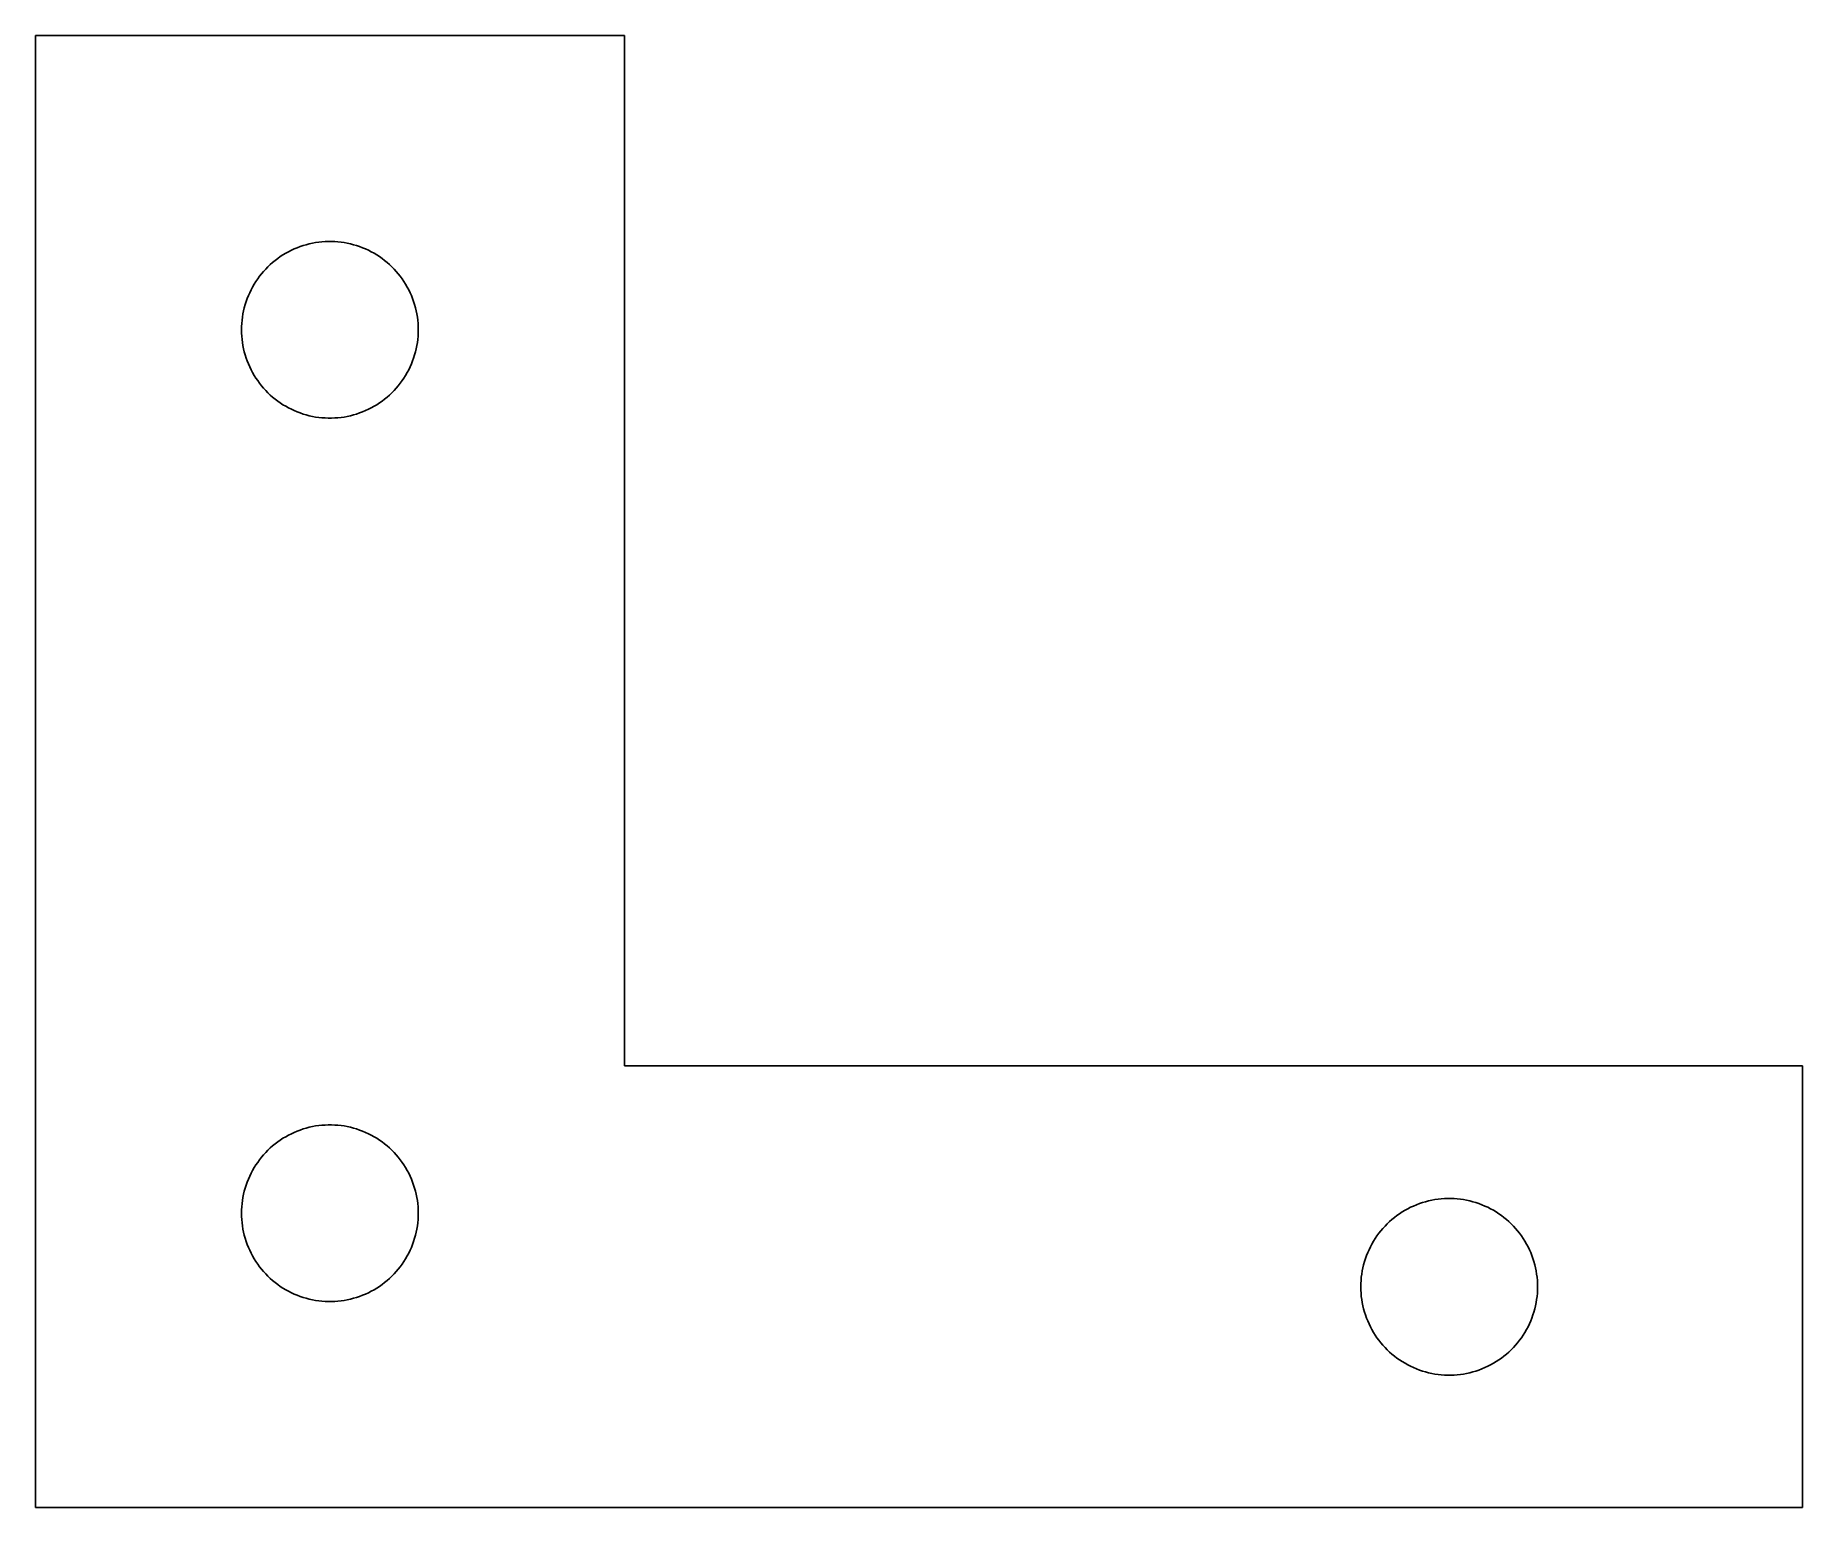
# Model space of a CAD drawing. Header units: metres. Extents: x 0.39 to 2.76, y 0.39 to 2.36.
import ezdxf

# ---------------------------------------------------------------- set-up
doc = ezdxf.new("R2010")
doc.units = ezdxf.units.M
doc.layers.add('CUT', color=7, linetype='Continuous')

msp = doc.modelspace()

# ---------------------------------------------------------------- linework, layer by layer
at = {"layer": 'CUT'}
for p, q in [((0.3937, 2.3622), (1.1811, 2.3622)), ((0.3937, 0.3937), (0.3937, 2.3622)), ((1.1811, 2.3622), (1.1811, 0.9843)), ((0.7437, 2.0782), (0.7477, 2.0797)), ((0.7517, 2.0811), (0.7477, 2.0797)), ((0.7517, 2.0811), (0.7558, 2.0823)), ((0.7599, 2.0834), (0.7558, 2.0823)), ((0.7599, 2.0834), (0.7641, 2.0843)), ((0.7683, 2.0851), (0.7641, 2.0843)), ((0.7683, 2.0851), (0.7725, 2.0857)), ((0.7768, 2.0861), (0.7725, 2.0857)), ((0.781, 2.0864), (0.7768, 2.0861)), ((0.781, 2.0864), (0.7853, 2.0866)), ((0.7895, 2.0866), (0.7853, 2.0866)), ((0.7895, 2.0866), (0.7938, 2.0864)), ((0.798, 2.0861), (0.7938, 2.0864)), ((0.798, 2.0861), (0.8023, 2.0857)), ((0.8065, 2.0851), (0.8023, 2.0857)), ((0.8065, 2.0851), (0.8107, 2.0843)), ((0.8107, 2.0843), (0.8149, 2.0834)), ((0.819, 2.0823), (0.8149, 2.0834)), ((0.819, 2.0823), (0.8231, 2.0811)), ((0.8231, 2.0811), (0.8271, 2.0797)), ((0.8311, 2.0782), (0.8271, 2.0797)), ((0.7077, 2.0557), (0.7046, 2.0528)), ((0.7109, 2.0585), (0.7077, 2.0557)), ((0.7142, 2.0612), (0.7109, 2.0585)), ((0.7142, 2.0612), (0.7176, 2.0638)), ((0.7211, 2.0663), (0.7176, 2.0638)), ((0.7247, 2.0686), (0.7211, 2.0663)), ((0.7247, 2.0686), (0.7283, 2.0708)), ((0.7283, 2.0708), (0.7321, 2.0729)), ((0.7321, 2.0729), (0.7359, 2.0748)), ((0.7398, 2.0766), (0.7359, 2.0748)), ((0.7437, 2.0782), (0.7398, 2.0766)), ((0.8351, 2.0766), (0.8311, 2.0782)), ((0.8351, 2.0766), (0.8389, 2.0748)), ((0.8427, 2.0729), (0.8389, 2.0748)), ((0.8427, 2.0729), (0.8465, 2.0708)), ((0.8501, 2.0686), (0.8465, 2.0708)), ((0.8501, 2.0686), (0.8537, 2.0663)), ((0.8537, 2.0663), (0.8572, 2.0638)), ((0.8572, 2.0638), (0.8606, 2.0612)), ((0.8606, 2.0612), (0.8639, 2.0585)), ((0.8639, 2.0585), (0.8671, 2.0557)), ((0.8702, 2.0528), (0.8671, 2.0557)), ((0.6885, 2.033), (0.6862, 2.0294)), ((0.6909, 2.0365), (0.6885, 2.033)), ((0.6934, 2.04), (0.6909, 2.0365)), ((0.696, 2.0433), (0.6934, 2.04)), ((0.696, 2.0433), (0.6988, 2.0466)), ((0.6988, 2.0466), (0.7017, 2.0497)), ((0.7017, 2.0497), (0.7046, 2.0528)), ((0.8702, 2.0528), (0.8731, 2.0497)), ((0.8731, 2.0497), (0.876, 2.0466)), ((0.8788, 2.0433), (0.876, 2.0466)), ((0.8814, 2.04), (0.8788, 2.0433)), ((0.8839, 2.0365), (0.8814, 2.04)), ((0.8839, 2.0365), (0.8863, 2.033)), ((0.8863, 2.033), (0.8886, 2.0294)), ((0.6755, 2.0062), (0.6769, 2.0102)), ((0.6785, 2.0142), (0.6769, 2.0102)), ((0.6785, 2.0142), (0.6802, 2.0181)), ((0.6802, 2.0181), (0.6821, 2.0219)), ((0.6841, 2.0257), (0.6821, 2.0219)), ((0.6841, 2.0257), (0.6862, 2.0294)), ((0.8907, 2.0257), (0.8886, 2.0294)), ((0.8927, 2.0219), (0.8907, 2.0257)), ((0.8946, 2.0181), (0.8927, 2.0219)), ((0.8946, 2.0181), (0.8963, 2.0142)), ((0.8963, 2.0142), (0.8979, 2.0102)), ((0.8993, 2.0062), (0.8979, 2.0102)), ((0.67, 1.9813), (0.6705, 1.9855)), ((0.6712, 1.9897), (0.6705, 1.9855)), ((0.6721, 1.9939), (0.6712, 1.9897)), ((0.673, 1.998), (0.6721, 1.9939)), ((0.6742, 2.0022), (0.673, 1.998)), ((0.6755, 2.0062), (0.6742, 2.0022)), ((0.8993, 2.0062), (0.9006, 2.0022)), ((0.9018, 1.998), (0.9006, 2.0022)), ((0.9018, 1.998), (0.9028, 1.9939)), ((0.9036, 1.9897), (0.9028, 1.9939)), ((0.9036, 1.9897), (0.9043, 1.9855)), ((0.9043, 1.9855), (0.9048, 1.9813)), ((0.6693, 1.9685), (0.6694, 1.9728)), ((0.6694, 1.9642), (0.6693, 1.9685)), ((0.6696, 1.977), (0.6694, 1.9728)), ((0.6694, 1.9642), (0.6696, 1.96)), ((0.6696, 1.977), (0.67, 1.9813)), ((0.9052, 1.977), (0.9048, 1.9813)), ((0.9054, 1.9728), (0.9052, 1.977)), ((0.9054, 1.9642), (0.9052, 1.96)), ((0.9054, 1.9728), (0.9055, 1.9685)), ((0.9054, 1.9642), (0.9055, 1.9685)), ((0.67, 1.9557), (0.6696, 1.96)), ((0.67, 1.9557), (0.6705, 1.9515)), ((0.6712, 1.9473), (0.6705, 1.9515)), ((0.6712, 1.9473), (0.6721, 1.9431)), ((0.673, 1.939), (0.6721, 1.9431)), ((0.6742, 1.9349), (0.673, 1.939)), ((0.9018, 1.939), (0.9006, 1.9349)), ((0.9018, 1.939), (0.9028, 1.9431)), ((0.9028, 1.9431), (0.9036, 1.9473)), ((0.9036, 1.9473), (0.9043, 1.9515)), ((0.9048, 1.9557), (0.9043, 1.9515)), ((0.9052, 1.96), (0.9048, 1.9557)), ((0.6755, 1.9308), (0.6742, 1.9349)), ((0.6769, 1.9268), (0.6755, 1.9308)), ((0.6769, 1.9268), (0.6785, 1.9228)), ((0.6785, 1.9228), (0.6802, 1.9189)), ((0.6821, 1.9151), (0.6802, 1.9189)), ((0.6841, 1.9113), (0.6821, 1.9151)), ((0.8927, 1.9151), (0.8907, 1.9113)), ((0.8946, 1.9189), (0.8927, 1.9151)), ((0.8946, 1.9189), (0.8963, 1.9228)), ((0.8963, 1.9228), (0.8979, 1.9268)), ((0.8993, 1.9308), (0.8979, 1.9268)), ((0.9006, 1.9349), (0.8993, 1.9308)), ((0.6841, 1.9113), (0.6862, 1.9076)), ((0.6862, 1.9076), (0.6885, 1.904)), ((0.6885, 1.904), (0.6909, 1.9005)), ((0.6909, 1.9005), (0.6934, 1.897)), ((0.696, 1.8937), (0.6934, 1.897)), ((0.696, 1.8937), (0.6988, 1.8904)), ((0.6988, 1.8904), (0.7017, 1.8873)), ((0.876, 1.8904), (0.8731, 1.8873)), ((0.8788, 1.8937), (0.876, 1.8904)), ((0.8814, 1.897), (0.8788, 1.8937)), ((0.8839, 1.9005), (0.8814, 1.897)), ((0.8863, 1.904), (0.8839, 1.9005)), ((0.8886, 1.9076), (0.8863, 1.904)), ((0.8907, 1.9113), (0.8886, 1.9076)), ((0.7017, 1.8873), (0.7046, 1.8842)), ((0.7046, 1.8842), (0.7077, 1.8813)), ((0.7077, 1.8813), (0.7109, 1.8785)), ((0.7142, 1.8758), (0.7109, 1.8785)), ((0.7176, 1.8732), (0.7142, 1.8758)), ((0.7211, 1.8707), (0.7176, 1.8732)), ((0.7247, 1.8684), (0.7211, 1.8707)), ((0.7247, 1.8684), (0.7283, 1.8662)), ((0.7321, 1.8642), (0.7283, 1.8662)), ((0.8427, 1.8642), (0.8465, 1.8662)), ((0.8465, 1.8662), (0.8501, 1.8684)), ((0.8501, 1.8684), (0.8537, 1.8707)), ((0.8537, 1.8707), (0.8572, 1.8732)), ((0.8606, 1.8758), (0.8572, 1.8732)), ((0.8639, 1.8785), (0.8606, 1.8758)), ((0.8639, 1.8785), (0.8671, 1.8813)), ((0.8702, 1.8842), (0.8671, 1.8813)), ((0.8702, 1.8842), (0.8731, 1.8873)), ((0.7321, 1.8642), (0.7359, 1.8622)), ((0.7398, 1.8604), (0.7359, 1.8622)), ((0.7437, 1.8588), (0.7398, 1.8604)), ((0.7477, 1.8573), (0.7437, 1.8588)), ((0.7517, 1.8559), (0.7477, 1.8573)), ((0.7517, 1.8559), (0.7558, 1.8547)), ((0.7599, 1.8536), (0.7558, 1.8547)), ((0.7599, 1.8536), (0.7641, 1.8527)), ((0.7683, 1.8519), (0.7641, 1.8527)), ((0.7725, 1.8513), (0.7683, 1.8519)), ((0.7725, 1.8513), (0.7768, 1.8509)), ((0.781, 1.8506), (0.7768, 1.8509)), ((0.7853, 1.8504), (0.781, 1.8506)), ((0.7853, 1.8504), (0.7895, 1.8504)), ((0.7938, 1.8506), (0.7895, 1.8504)), ((0.798, 1.8509), (0.7938, 1.8506)), ((0.8023, 1.8513), (0.798, 1.8509)), ((0.8065, 1.8519), (0.8023, 1.8513)), ((0.8065, 1.8519), (0.8107, 1.8527)), ((0.8107, 1.8527), (0.8149, 1.8536)), ((0.8149, 1.8536), (0.819, 1.8547)), ((0.8231, 1.8559), (0.819, 1.8547)), ((0.8271, 1.8573), (0.8231, 1.8559)), ((0.8311, 1.8588), (0.8271, 1.8573)), ((0.8351, 1.8604), (0.8311, 1.8588)), ((0.8351, 1.8604), (0.8389, 1.8622)), ((0.8389, 1.8622), (0.8427, 1.8642)), ((2.7559, 0.9843), (1.1811, 0.9843)), ((2.7559, 0.9843), (2.7559, 0.3937)), ((0.7437, 0.8971), (0.7477, 0.8986)), ((0.7517, 0.9), (0.7477, 0.8986)), ((0.7558, 0.9012), (0.7517, 0.9)), ((0.7558, 0.9012), (0.7599, 0.9023)), ((0.7641, 0.9032), (0.7599, 0.9023)), ((0.7641, 0.9032), (0.7683, 0.904)), ((0.7725, 0.9046), (0.7683, 0.904)), ((0.7768, 0.905), (0.7725, 0.9046)), ((0.7768, 0.905), (0.781, 0.9053)), ((0.7853, 0.9055), (0.781, 0.9053)), ((0.7895, 0.9055), (0.7853, 0.9055)), ((0.7938, 0.9053), (0.7895, 0.9055)), ((0.798, 0.905), (0.7938, 0.9053)), ((0.8023, 0.9046), (0.798, 0.905)), ((0.8065, 0.904), (0.8023, 0.9046)), ((0.8065, 0.904), (0.8107, 0.9032)), ((0.8107, 0.9032), (0.8149, 0.9023)), ((0.8149, 0.9023), (0.819, 0.9012)), ((0.819, 0.9012), (0.8231, 0.9)), ((0.8231, 0.9), (0.8271, 0.8986)), ((0.8271, 0.8986), (0.8311, 0.8971)), ((0.7077, 0.8746), (0.7046, 0.8717)), ((0.7077, 0.8746), (0.7109, 0.8774)), ((0.7109, 0.8774), (0.7142, 0.8801)), ((0.7176, 0.8827), (0.7142, 0.8801)), ((0.7211, 0.8852), (0.7176, 0.8827)), ((0.7211, 0.8852), (0.7247, 0.8875)), ((0.7283, 0.8897), (0.7247, 0.8875)), ((0.7321, 0.8918), (0.7283, 0.8897)), ((0.7321, 0.8918), (0.7359, 0.8937)), ((0.7359, 0.8937), (0.7398, 0.8955)), ((0.7437, 0.8971), (0.7398, 0.8955)), ((0.8311, 0.8971), (0.8351, 0.8955)), ((0.8389, 0.8937), (0.8351, 0.8955)), ((0.8389, 0.8937), (0.8427, 0.8918)), ((0.8465, 0.8897), (0.8427, 0.8918)), ((0.8465, 0.8897), (0.8501, 0.8875)), ((0.8501, 0.8875), (0.8537, 0.8852)), ((0.8572, 0.8827), (0.8537, 0.8852)), ((0.8572, 0.8827), (0.8606, 0.8801)), ((0.8606, 0.8801), (0.8639, 0.8774)), ((0.8639, 0.8774), (0.8671, 0.8746)), ((0.8702, 0.8717), (0.8671, 0.8746)), ((0.6885, 0.8519), (0.6862, 0.8483)), ((0.6885, 0.8519), (0.6909, 0.8554)), ((0.6909, 0.8554), (0.6934, 0.8589)), ((0.6934, 0.8589), (0.696, 0.8622)), ((0.6988, 0.8655), (0.696, 0.8622)), ((0.6988, 0.8655), (0.7017, 0.8686)), ((0.7017, 0.8686), (0.7046, 0.8717)), ((0.8702, 0.8717), (0.8731, 0.8686)), ((0.876, 0.8655), (0.8731, 0.8686)), ((0.8788, 0.8622), (0.876, 0.8655)), ((0.8788, 0.8622), (0.8814, 0.8589)), ((0.8839, 0.8554), (0.8814, 0.8589)), ((0.8839, 0.8554), (0.8863, 0.8519)), ((0.8863, 0.8519), (0.8886, 0.8483)), ((0.6755, 0.8251), (0.6769, 0.8291)), ((0.6785, 0.8331), (0.6769, 0.8291)), ((0.6785, 0.8331), (0.6802, 0.837)), ((0.6802, 0.837), (0.6821, 0.8408)), ((0.6841, 0.8446), (0.6821, 0.8408)), ((0.6841, 0.8446), (0.6862, 0.8483)), ((0.8907, 0.8446), (0.8886, 0.8483)), ((0.8907, 0.8446), (0.8927, 0.8408)), ((0.8927, 0.8408), (0.8946, 0.837)), ((0.8946, 0.837), (0.8963, 0.8331)), ((0.8979, 0.8291), (0.8963, 0.8331)), ((0.8979, 0.8291), (0.8993, 0.8251)), ((0.6705, 0.8044), (0.67, 0.8002)), ((0.6705, 0.8044), (0.6712, 0.8086)), ((0.6712, 0.8086), (0.6721, 0.8128)), ((0.673, 0.8169), (0.6721, 0.8128)), ((0.673, 0.8169), (0.6742, 0.821)), ((0.6755, 0.8251), (0.6742, 0.821)), ((0.8993, 0.8251), (0.9006, 0.821)), ((0.9018, 0.8169), (0.9006, 0.821)), ((0.9028, 0.8128), (0.9018, 0.8169)), ((0.9036, 0.8086), (0.9028, 0.8128)), ((0.9043, 0.8044), (0.9036, 0.8086)), ((0.9043, 0.8044), (0.9048, 0.8002)), ((2.2519, 0.8028), (2.256, 0.8038)), ((2.2602, 0.8048), (2.256, 0.8038)), ((2.2602, 0.8048), (2.2644, 0.8055)), ((2.2686, 0.8061), (2.2644, 0.8055)), ((2.2728, 0.8066), (2.2686, 0.8061)), ((2.2771, 0.8069), (2.2728, 0.8066)), ((2.2771, 0.8069), (2.2813, 0.8071)), ((2.2856, 0.8071), (2.2813, 0.8071)), ((2.2856, 0.8071), (2.2899, 0.8069)), ((2.2941, 0.8066), (2.2899, 0.8069)), ((2.2984, 0.8061), (2.2941, 0.8066)), ((2.3026, 0.8055), (2.2984, 0.8061)), ((2.3068, 0.8048), (2.3026, 0.8055)), ((2.3068, 0.8048), (2.3109, 0.8038)), ((2.3109, 0.8038), (2.3151, 0.8028)), ((0.6693, 0.7874), (0.6694, 0.7917)), ((0.6693, 0.7874), (0.6694, 0.7831)), ((0.6696, 0.7959), (0.6694, 0.7917)), ((0.6696, 0.7789), (0.6694, 0.7831)), ((0.6696, 0.7959), (0.67, 0.8002)), ((0.9052, 0.7959), (0.9048, 0.8002)), ((0.9054, 0.7917), (0.9052, 0.7959)), ((0.9054, 0.7831), (0.9052, 0.7789)), ((0.9055, 0.7874), (0.9054, 0.7917)), ((0.9054, 0.7831), (0.9055, 0.7874)), ((2.2103, 0.7817), (2.207, 0.779)), ((2.2103, 0.7817), (2.2137, 0.7843)), ((2.2137, 0.7843), (2.2172, 0.7867)), ((2.2172, 0.7867), (2.2208, 0.7891)), ((2.2244, 0.7913), (2.2208, 0.7891)), ((2.2244, 0.7913), (2.2281, 0.7933)), ((2.2319, 0.7953), (2.2281, 0.7933)), ((2.2358, 0.797), (2.2319, 0.7953)), ((2.2358, 0.797), (2.2397, 0.7987)), ((2.2437, 0.8002), (2.2397, 0.7987)), ((2.2478, 0.8016), (2.2437, 0.8002)), ((2.2519, 0.8028), (2.2478, 0.8016)), ((2.3192, 0.8016), (2.3151, 0.8028)), ((2.3192, 0.8016), (2.3232, 0.8002)), ((2.3272, 0.7987), (2.3232, 0.8002)), ((2.3272, 0.7987), (2.3311, 0.797)), ((2.3311, 0.797), (2.335, 0.7953)), ((2.335, 0.7953), (2.3388, 0.7933)), ((2.3425, 0.7913), (2.3388, 0.7933)), ((2.3462, 0.7891), (2.3425, 0.7913)), ((2.3497, 0.7867), (2.3462, 0.7891)), ((2.3532, 0.7843), (2.3497, 0.7867)), ((2.3566, 0.7817), (2.3532, 0.7843)), ((2.3599, 0.779), (2.3566, 0.7817)), ((0.67, 0.7746), (0.6696, 0.7789)), ((0.67, 0.7746), (0.6705, 0.7704)), ((0.6705, 0.7704), (0.6712, 0.7662)), ((0.6712, 0.7662), (0.6721, 0.762)), ((0.673, 0.7579), (0.6721, 0.762)), ((0.673, 0.7579), (0.6742, 0.7538)), ((0.9018, 0.7579), (0.9006, 0.7538)), ((0.9018, 0.7579), (0.9028, 0.762)), ((0.9028, 0.762), (0.9036, 0.7662)), ((0.9043, 0.7704), (0.9036, 0.7662)), ((0.9043, 0.7704), (0.9048, 0.7746)), ((0.9052, 0.7789), (0.9048, 0.7746)), ((2.1845, 0.7535), (2.1869, 0.757)), ((2.1894, 0.7605), (2.1869, 0.757)), ((2.1921, 0.7638), (2.1894, 0.7605)), ((2.1948, 0.7671), (2.1921, 0.7638)), ((2.1948, 0.7671), (2.1977, 0.7702)), ((2.2007, 0.7732), (2.1977, 0.7702)), ((2.2007, 0.7732), (2.2038, 0.7762)), ((2.2038, 0.7762), (2.207, 0.779)), ((2.3599, 0.779), (2.3631, 0.7762)), ((2.3631, 0.7762), (2.3662, 0.7732)), ((2.3692, 0.7702), (2.3662, 0.7732)), ((2.3692, 0.7702), (2.3721, 0.7671)), ((2.3748, 0.7638), (2.3721, 0.7671)), ((2.3775, 0.7605), (2.3748, 0.7638)), ((2.38, 0.757), (2.3775, 0.7605)), ((2.38, 0.757), (2.3824, 0.7535)), ((0.6755, 0.7497), (0.6742, 0.7538)), ((0.6769, 0.7457), (0.6755, 0.7497)), ((0.6769, 0.7457), (0.6785, 0.7417)), ((0.6785, 0.7417), (0.6802, 0.7378)), ((0.6821, 0.734), (0.6802, 0.7378)), ((0.6821, 0.734), (0.6841, 0.7302)), ((0.8927, 0.734), (0.8907, 0.7302)), ((0.8946, 0.7378), (0.8927, 0.734)), ((0.8946, 0.7378), (0.8963, 0.7417)), ((0.8979, 0.7457), (0.8963, 0.7417)), ((0.8993, 0.7497), (0.8979, 0.7457)), ((0.8993, 0.7497), (0.9006, 0.7538)), ((2.173, 0.7307), (2.1746, 0.7347)), ((2.1763, 0.7386), (2.1746, 0.7347)), ((2.1763, 0.7386), (2.1781, 0.7424)), ((2.1801, 0.7462), (2.1781, 0.7424)), ((2.1823, 0.7499), (2.1801, 0.7462)), ((2.1845, 0.7535), (2.1823, 0.7499)), ((2.3847, 0.7499), (2.3824, 0.7535)), ((2.3868, 0.7462), (2.3847, 0.7499)), ((2.3868, 0.7462), (2.3888, 0.7424)), ((2.3907, 0.7386), (2.3888, 0.7424)), ((2.3907, 0.7386), (2.3924, 0.7347)), ((2.394, 0.7307), (2.3924, 0.7347)), ((0.6841, 0.7302), (0.6862, 0.7265)), ((0.6885, 0.7229), (0.6862, 0.7265)), ((0.6909, 0.7194), (0.6885, 0.7229)), ((0.6909, 0.7194), (0.6934, 0.7159)), ((0.6934, 0.7159), (0.696, 0.7126)), ((0.6988, 0.7093), (0.696, 0.7126)), ((0.7017, 0.7062), (0.6988, 0.7093)), ((0.876, 0.7093), (0.8731, 0.7062)), ((0.8788, 0.7126), (0.876, 0.7093)), ((0.8814, 0.7159), (0.8788, 0.7126)), ((0.8839, 0.7194), (0.8814, 0.7159)), ((0.8839, 0.7194), (0.8863, 0.7229)), ((0.8863, 0.7229), (0.8886, 0.7265)), ((0.8907, 0.7302), (0.8886, 0.7265)), ((2.1673, 0.7102), (2.1666, 0.706)), ((2.1673, 0.7102), (2.1681, 0.7144)), ((2.1681, 0.7144), (2.1691, 0.7185)), ((2.1702, 0.7226), (2.1691, 0.7185)), ((2.1715, 0.7267), (2.1702, 0.7226)), ((2.173, 0.7307), (2.1715, 0.7267)), ((2.394, 0.7307), (2.3954, 0.7267)), ((2.3954, 0.7267), (2.3967, 0.7226)), ((2.3967, 0.7226), (2.3978, 0.7185)), ((2.3988, 0.7144), (2.3978, 0.7185)), ((2.3988, 0.7144), (2.3997, 0.7102)), ((2.4003, 0.706), (2.3997, 0.7102)), ((0.7017, 0.7062), (0.7046, 0.7031)), ((0.7046, 0.7031), (0.7077, 0.7002)), ((0.7109, 0.6974), (0.7077, 0.7002)), ((0.7109, 0.6974), (0.7142, 0.6947)), ((0.7176, 0.6921), (0.7142, 0.6947)), ((0.7211, 0.6896), (0.7176, 0.6921)), ((0.7211, 0.6896), (0.7247, 0.6873)), ((0.7283, 0.6851), (0.7247, 0.6873)), ((0.7283, 0.6851), (0.7321, 0.683)), ((0.8427, 0.683), (0.8465, 0.6851)), ((0.8501, 0.6873), (0.8465, 0.6851)), ((0.8537, 0.6896), (0.8501, 0.6873)), ((0.8572, 0.6921), (0.8537, 0.6896)), ((0.8572, 0.6921), (0.8606, 0.6947)), ((0.8606, 0.6947), (0.8639, 0.6974)), ((0.8639, 0.6974), (0.8671, 0.7002)), ((0.8671, 0.7002), (0.8702, 0.7031)), ((0.8702, 0.7031), (0.8731, 0.7062)), ((2.1654, 0.6932), (2.1657, 0.6975)), ((2.1654, 0.6932), (2.1654, 0.689)), ((2.1654, 0.689), (2.1654, 0.6847)), ((2.1657, 0.6975), (2.166, 0.7017)), ((2.166, 0.7017), (2.1666, 0.706)), ((2.4003, 0.706), (2.4009, 0.7017)), ((2.4009, 0.7017), (2.4013, 0.6975)), ((2.4015, 0.6932), (2.4013, 0.6975)), ((2.4015, 0.6932), (2.4016, 0.689)), ((2.4015, 0.6847), (2.4016, 0.689)), ((0.7359, 0.6811), (0.7321, 0.683)), ((0.7359, 0.6811), (0.7398, 0.6793)), ((0.7398, 0.6793), (0.7437, 0.6777)), ((0.7477, 0.6762), (0.7437, 0.6777)), ((0.7477, 0.6762), (0.7517, 0.6748)), ((0.7558, 0.6736), (0.7517, 0.6748)), ((0.7558, 0.6736), (0.7599, 0.6725)), ((0.7641, 0.6716), (0.7599, 0.6725)), ((0.7641, 0.6716), (0.7683, 0.6708)), ((0.7725, 0.6702), (0.7683, 0.6708)), ((0.7725, 0.6702), (0.7768, 0.6698)), ((0.781, 0.6695), (0.7768, 0.6698)), ((0.7853, 0.6693), (0.781, 0.6695)), ((0.7895, 0.6693), (0.7853, 0.6693)), ((0.7895, 0.6693), (0.7938, 0.6695)), ((0.7938, 0.6695), (0.798, 0.6698)), ((0.798, 0.6698), (0.8023, 0.6702)), ((0.8023, 0.6702), (0.8065, 0.6708)), ((0.8065, 0.6708), (0.8107, 0.6716)), ((0.8149, 0.6725), (0.8107, 0.6716)), ((0.8149, 0.6725), (0.819, 0.6736)), ((0.819, 0.6736), (0.8231, 0.6748)), ((0.8231, 0.6748), (0.8271, 0.6762)), ((0.8311, 0.6777), (0.8271, 0.6762)), ((0.8311, 0.6777), (0.8351, 0.6793)), ((0.8389, 0.6811), (0.8351, 0.6793)), ((0.8389, 0.6811), (0.8427, 0.683)), ((2.1654, 0.6847), (2.1657, 0.6805)), ((2.1657, 0.6805), (2.166, 0.6762)), ((2.1666, 0.672), (2.166, 0.6762)), ((2.1673, 0.6678), (2.1666, 0.672)), ((2.1681, 0.6636), (2.1673, 0.6678)), ((2.1681, 0.6636), (2.1691, 0.6594)), ((2.3988, 0.6636), (2.3978, 0.6594)), ((2.3997, 0.6678), (2.3988, 0.6636)), ((2.3997, 0.6678), (2.4003, 0.672)), ((2.4003, 0.672), (2.4009, 0.6762)), ((2.4009, 0.6762), (2.4013, 0.6805)), ((2.4013, 0.6805), (2.4015, 0.6847)), ((2.1691, 0.6594), (2.1702, 0.6553)), ((2.1715, 0.6513), (2.1702, 0.6553)), ((2.173, 0.6472), (2.1715, 0.6513)), ((2.173, 0.6472), (2.1746, 0.6433)), ((2.1763, 0.6394), (2.1746, 0.6433)), ((2.1763, 0.6394), (2.1781, 0.6355)), ((2.3888, 0.6355), (2.3907, 0.6394)), ((2.3924, 0.6433), (2.3907, 0.6394)), ((2.394, 0.6472), (2.3924, 0.6433)), ((2.3954, 0.6513), (2.394, 0.6472)), ((2.3967, 0.6553), (2.3954, 0.6513)), ((2.3967, 0.6553), (2.3978, 0.6594)), ((2.1781, 0.6355), (2.1801, 0.6318)), ((2.1823, 0.6281), (2.1801, 0.6318)), ((2.1823, 0.6281), (2.1845, 0.6245)), ((2.1869, 0.6209), (2.1845, 0.6245)), ((2.1894, 0.6175), (2.1869, 0.6209)), ((2.1921, 0.6142), (2.1894, 0.6175)), ((2.3748, 0.6142), (2.3775, 0.6175)), ((2.3775, 0.6175), (2.38, 0.6209)), ((2.3824, 0.6245), (2.38, 0.6209)), ((2.3824, 0.6245), (2.3847, 0.6281)), ((2.3868, 0.6318), (2.3847, 0.6281)), ((2.3888, 0.6355), (2.3868, 0.6318)), ((2.1921, 0.6142), (2.1948, 0.6109)), ((2.1948, 0.6109), (2.1977, 0.6078)), ((2.1977, 0.6078), (2.2007, 0.6047)), ((2.2007, 0.6047), (2.2038, 0.6018)), ((2.207, 0.599), (2.2038, 0.6018)), ((2.2103, 0.5963), (2.207, 0.599)), ((2.2103, 0.5963), (2.2137, 0.5937)), ((2.2137, 0.5937), (2.2172, 0.5912)), ((2.2208, 0.5889), (2.2172, 0.5912)), ((2.3462, 0.5889), (2.3497, 0.5912)), ((2.3532, 0.5937), (2.3497, 0.5912)), ((2.3532, 0.5937), (2.3566, 0.5963)), ((2.3566, 0.5963), (2.3599, 0.599)), ((2.3599, 0.599), (2.3631, 0.6018)), ((2.3631, 0.6018), (2.3662, 0.6047)), ((2.3662, 0.6047), (2.3692, 0.6078)), ((2.3721, 0.6109), (2.3692, 0.6078)), ((2.3721, 0.6109), (2.3748, 0.6142)), ((2.2208, 0.5889), (2.2244, 0.5867)), ((2.2244, 0.5867), (2.2281, 0.5846)), ((2.2281, 0.5846), (2.2319, 0.5827)), ((2.2319, 0.5827), (2.2358, 0.5809)), ((2.2358, 0.5809), (2.2397, 0.5793)), ((2.2397, 0.5793), (2.2437, 0.5777)), ((2.2478, 0.5764), (2.2437, 0.5777)), ((2.2478, 0.5764), (2.2519, 0.5752)), ((2.2519, 0.5752), (2.256, 0.5741)), ((2.256, 0.5741), (2.2602, 0.5732)), ((2.2644, 0.5724), (2.2602, 0.5732)), ((2.2644, 0.5724), (2.2686, 0.5718)), ((2.2728, 0.5713), (2.2686, 0.5718)), ((2.2771, 0.571), (2.2728, 0.5713)), ((2.2771, 0.571), (2.2813, 0.5709)), ((2.2856, 0.5709), (2.2813, 0.5709)), ((2.2899, 0.571), (2.2856, 0.5709)), ((2.2899, 0.571), (2.2941, 0.5713)), ((2.2984, 0.5718), (2.2941, 0.5713)), ((2.2984, 0.5718), (2.3026, 0.5724)), ((2.3026, 0.5724), (2.3068, 0.5732)), ((2.3109, 0.5741), (2.3068, 0.5732)), ((2.3151, 0.5752), (2.3109, 0.5741)), ((2.3151, 0.5752), (2.3192, 0.5764)), ((2.3192, 0.5764), (2.3232, 0.5777)), ((2.3272, 0.5793), (2.3232, 0.5777)), ((2.3272, 0.5793), (2.3311, 0.5809)), ((2.3311, 0.5809), (2.335, 0.5827)), ((2.335, 0.5827), (2.3388, 0.5846)), ((2.3388, 0.5846), (2.3425, 0.5867)), ((2.3425, 0.5867), (2.3462, 0.5889)), ((2.7559, 0.3937), (0.3937, 0.3937))]:
    msp.add_line(p, q, dxfattribs=at)

doc.saveas('drawing.dxf')
